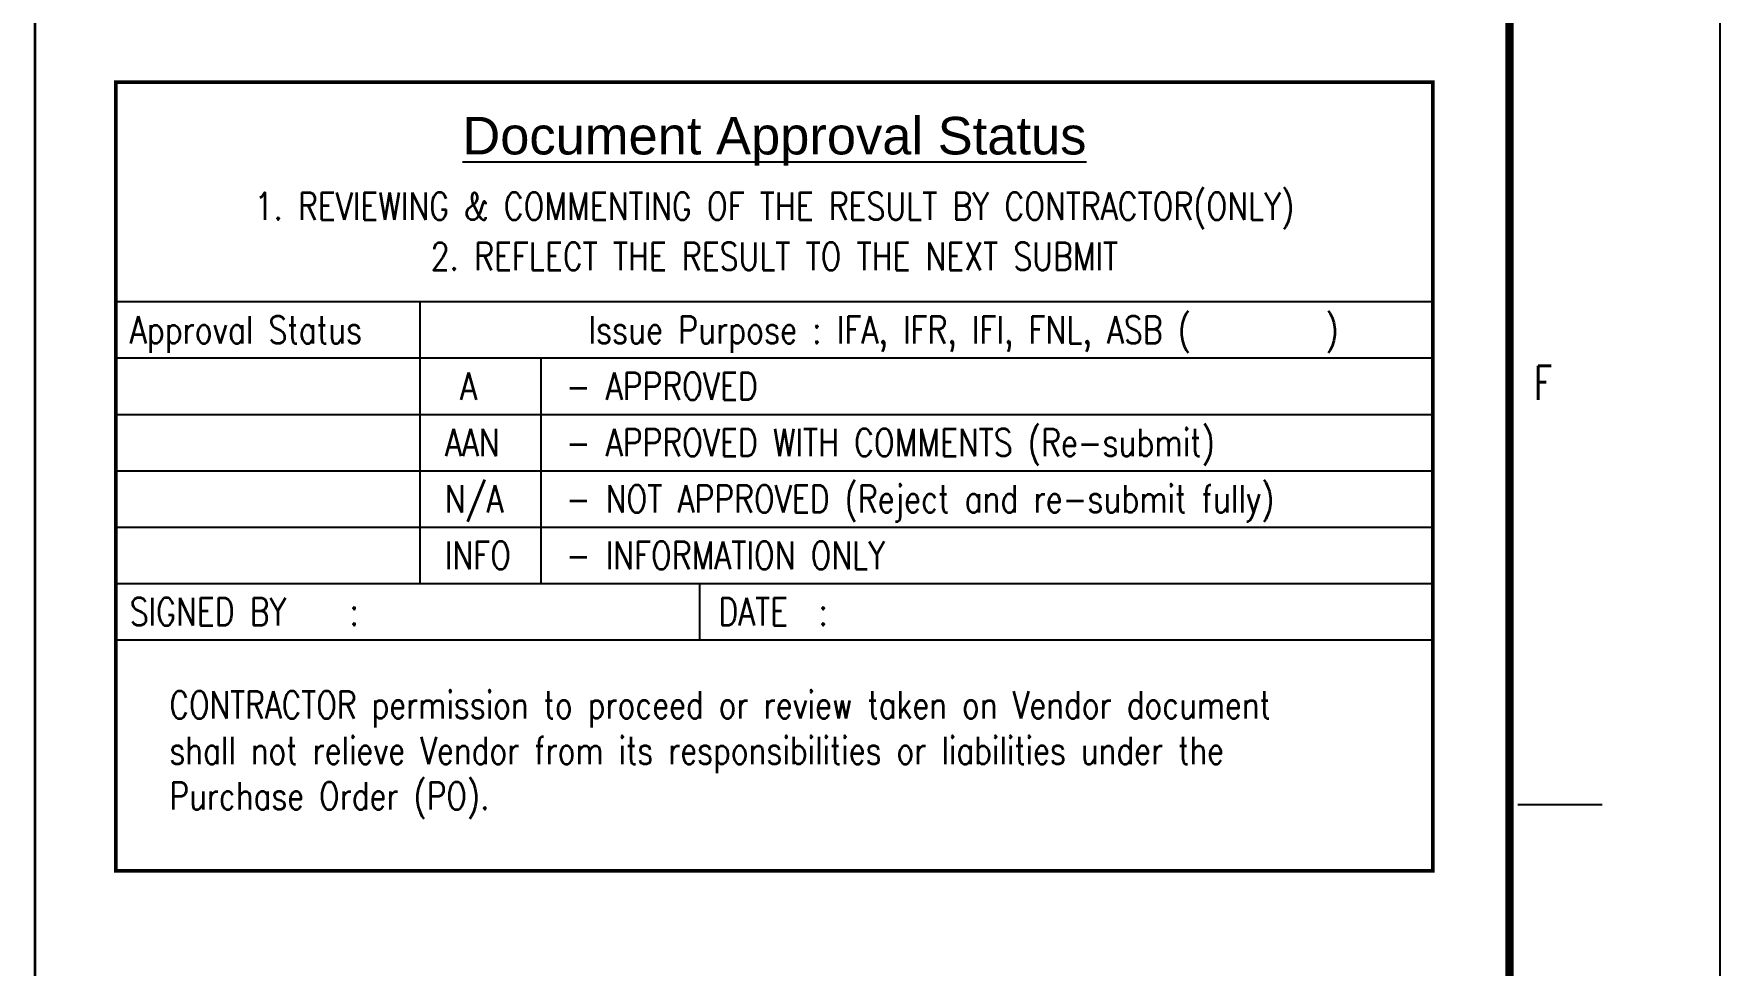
# Model space of a CAD drawing. Header units: millimetres. Extents: x 0 to 91981, y -132907 to 77676.
# Drawn here: x 41974 to 50460, y 8773 to 13459 of the extents above; entities that cross this region are included whole.
import ezdxf
from ezdxf.enums import TextEntityAlignment as Align

# ---------------------------------------------------------------- set-up
doc = ezdxf.new("R2010")
doc.units = ezdxf.units.MM
doc.header["$LTSCALE"] = 60
doc.layers.add('TITLE', color=7, linetype='Continuous')
doc.styles.add('Arial', font='arial.ttf', dxfattribs={"height": 0.2})
doc.styles.add('ROMANS', font='ROMANS.shx', dxfattribs={"width": 0.8})

# ---------------------------------------------------------------- blocks, each defined once
blk = doc.blocks.new('TITLE')
at = {"color": 7}
for p, q in [((841, 0), (841, 594.85)), ((824.02, 159.68), (831.1, 159.68))]:
    blk.add_line(p, q, dxfattribs=at)
at = {"color": 7, "const_width": 0.707}
blk.add_lwpolyline([(823.32, 17.33), (823.32, 577.17)], dxfattribs=at)
at = {"layer": 'TITLE', "color": 7, "lineweight": 0, "const_width": 0.216}
blk.add_lwpolyline([(699.67, 83.81), (699.67, 230.41)], dxfattribs=at)
at = {"color": 7, "style": 'ROMANS', "width": 0.7}
blk.add_text('F', height=2.83, dxfattribs=at).set_placement((826.15, 195.04), align=Align.MIDDLE)
blk = doc.blocks.new('A$C16114214')
for p, q in [((271.2, 2068.7), (4689.2, 2068.7)), ((1290.5, 2068.7), (1290.5, 1123.7)), ((271.2, 1879.7), (4689.2, 1879.7)), ((1696.9, 1879.7), (1696.9, 1123.7)), ((271.2, 1690.7), (4689.2, 1690.7)), ((271.2, 1501.7), (4689.2, 1501.7)), ((271.2, 1312.7), (4689.2, 1312.7)), ((271.2, 1123.7), (4689.2, 1123.7)), ((2228.8, 1123.7), (2228.8, 934.7)), ((271.2, 934.7), (4689.2, 934.7))]:
    blk.add_line(p, q)
at = {"const_width": 12}
blk.add_lwpolyline([(271.2, 159.8), (271.2, 2804.6), (4689.2, 2804.6), (4689.2, 159.8)], close=True, dxfattribs=at)
at = {"style": 'Arial'}
blk.add_text('%%UDocument Approval Status', height=126, dxfattribs=at).set_placement((2480.2, 2625.3), align=Align.MIDDLE_CENTER)
at = {"style": 'ROMANS', "width": 0.8}
for s, p in [('1. REVIEWING & COMMENTING OF THE RESULT BY CONTRACTOR(ONLY)', (2480.2, 2388.8)), ('2. REFLECT THE RESULT TO THE NEXT SUBMIT', (2480.2, 2220.5)), ('   Issue Purpose : IFA, IFR, IFI, FNL, ASB (     )', (3032.1, 1974.2))]:
    blk.add_text(s, height=92.4, dxfattribs=at).set_placement(p, align=Align.MIDDLE_CENTER)
for s, p in [('Approval Status', (317.4, 1974.2)), (' A', (1374.8, 1785.2)), ('  - APPROVED', (1679.7, 1785.2)), ('AAN', (1374.8, 1596.2)), ('  - APPROVED WITH COMMENTS (Re-submit)', (1679.7, 1596.2)), ('N/A', (1374.8, 1407.2)), ('  - NOT APPROVED (Reject and re-submit fully)', (1679.7, 1407.2)), ('INFO', (1374.8, 1218.2)), ('  - INFORMATION ONLY', (1679.7, 1218.2)), ('SIGNED BY   :', (317.4, 1029.2)), ('DATE  :', (2292, 1029.2))]:
    blk.add_text(s, height=92.4, dxfattribs=at).set_placement(p, align=Align.MIDDLE_LEFT)
at = {"insert": (450.5, 762), "char_height": 91.56, "width": 4182.286, "attachment_point": 1, "style": 'ROMANS'}
blk.add_mtext('CONTRACTOR permission to proceed or review taken on Vendor document shall not relieve Vendor from its responsibilities or liabilities under the Purchase Order (PO).', dxfattribs=at)

msp = doc.modelspace()

# ---------------------------------------------------------------- block references
at = {"linetype": 'ByBlock', "xscale": 60, "yscale": 60, "zscale": 60}
msp.add_blockref('TITLE', (-0.0007, 0.00023), dxfattribs=at)
at = {"xscale": 1.5, "yscale": 1.5, "zscale": 1.5}
msp.add_blockref('A$C16114214', (41980.24554, 9007.95318), dxfattribs=at)

doc.saveas('drawing.dxf')
